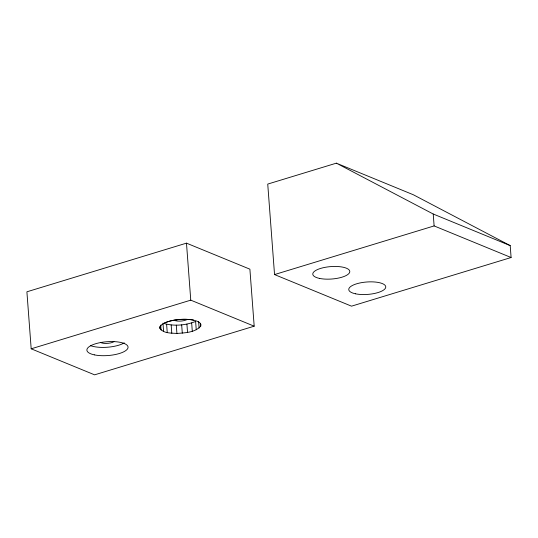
<?xml version="1.0" encoding="UTF-8"?>
<svg xmlns="http://www.w3.org/2000/svg" width="538" height="538" viewBox="0 0 538 538"><rect width="100%" height="100%" fill="white"/><g stroke="black" fill="none" stroke-linecap="round" stroke-linejoin="round"><path stroke-width="0.81" d="M159.9 328.368L160.116 326.546L161.709 324.703L164.581 322.982A20.646 6.927 -4.3 0 1 193.579 320.15C196.276 320.93 199.564 321.596 200.916 324.367L200.708 326.189C194.884 332.659 185.025 332.82 176.921 333.439C171.232 332.988 163.559 333.627 159.9 328.368L159.779 326.707M163.592 331.495L162.967 323.19C173.552 326.492 185.368 325.47 195.617 321.448L196.242 329.754M336.358 163.162L267.736 184.083L274.541 274.575L351.522 306.169L511.1 257.514L510.206 245.61L413.339 194.756L336.358 163.162L433.225 214.016L510.206 245.61M186.478 243.149L26.9 291.804L31.184 348.806L94.601 374.838L254.185 326.183L249.894 269.175L186.478 243.149L190.768 300.15L254.185 326.183M31.184 348.806L190.768 300.15M274.541 274.575L434.119 225.92L511.1 257.514M433.225 214.016L434.119 225.92M200.519 323.701L200.708 326.189M198.616 321.388L199.114 328.025M191.669 322.941L192.295 331.247M186.915 324.105L187.54 332.403M181.669 324.851L182.295 333.156M176.296 325.14L176.921 333.439M171.165 324.945L171.79 333.244M166.619 324.279L167.237 332.585M160.714 325.08L161.091 330.056M164.547 323.002A20.693 6.94 -4.3 0 1 193.613 320.164M124.258 342.874A20.646 6.927 -4.3 0 1 90.66 345.705M113.935 341.664A7.66 2.569 -4.3 0 1 100.7 342.538M187.372 319.364A7.66 2.569 -4.3 0 1 174.137 320.238M94.291 354.851A20.646 6.927 -4.3 0 0 127.762 348.456A20.646 6.927 -4.3 0 0 100.337 342.598A20.646 6.927 -4.3 0 0 94.291 354.851M319.444 278.395A18.561 6.227 -4.3 0 0 349.525 272.652A18.561 6.227 -4.3 0 0 324.878 267.379A18.561 6.227 -4.3 0 0 319.444 278.395M355.423 293.788A18.561 6.227 -4.3 0 0 385.504 288.038A18.561 6.227 -4.3 0 0 360.857 282.773A18.561 6.227 -4.3 0 0 355.423 293.788"/></g></svg>
